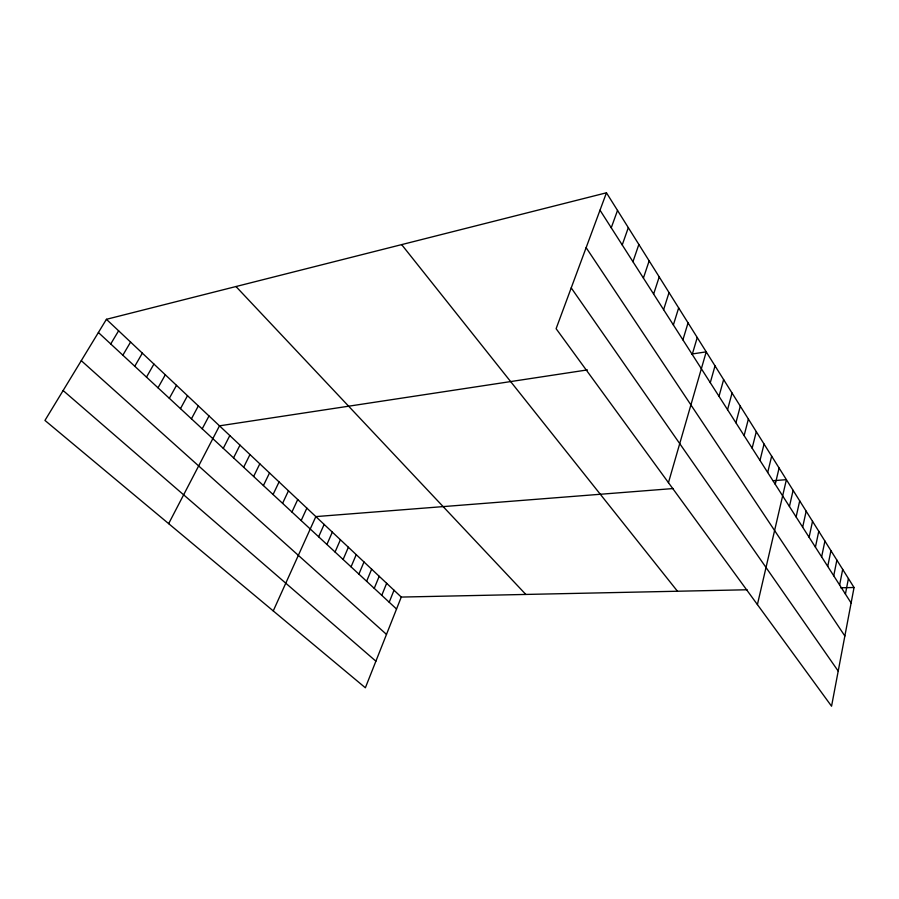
<?xml version="1.0" encoding="UTF-8"?>
<svg xmlns="http://www.w3.org/2000/svg" width="899" height="899" viewBox="0 0 899 899"><rect width="100%" height="100%" fill="white"/><g stroke="black" fill="none" stroke-linecap="round" stroke-linejoin="round"><path stroke-width="1.35" d="M606.454 192.791L854.05 587.508L831.553 706.209L556.11 328.686L606.454 192.791L106.419 319.314L44.95 420.429L365.365 687.78L401.269 597.071L747.091 589.766M845.42 594.07L848.42 578.529M839.621 585.002L842.689 569.404M833.733 575.787L836.868 560.111M827.732 566.404L830.934 550.66M821.63 556.852L824.911 541.052M815.415 547.143L818.775 531.275M809.1 537.254L812.527 521.319M802.661 527.185L806.167 511.183M796.109 516.936L799.705 500.867M789.434 506.497L793.109 490.36M757.408 604.577L786.4 479.661L773.14 480.707M775.241 484.291L779.096 468.019M767.701 472.492L771.657 456.153M759.992 460.445L764.049 444.039M752.137 448.151L756.295 431.677M744.114 435.599L748.384 419.058M735.921 422.788L740.304 406.179M727.561 409.697L732.056 393.02M719.009 396.335L723.628 379.592M710.277 382.682L715.02 365.871M668.451 482.673L706.232 351.846L691.781 354.037M692.23 354.453L697.242 337.518M682.903 339.867L688.05 322.865M673.373 324.944L678.655 307.896M663.608 309.683L669.047 292.568M653.629 294.063L659.214 276.903M643.403 278.083L649.157 260.867M632.952 261.71L638.863 244.449M622.232 244.955L628.311 227.638M611.253 227.784L617.523 210.433M389.211 602.229L394.009 590.227M381.772 595.329L386.649 583.305M374.242 588.351L379.198 576.281M366.623 581.271L371.647 569.168M358.892 574.113L363.994 561.954M351.059 566.842L356.229 554.649M343.115 559.481L348.374 547.244M335.069 552.008L340.406 539.737M326.91 544.446L332.327 532.129M318.639 536.77L324.146 524.42M273.251 610.927L315.841 516.599L673.284 488.539M301.165 520.566L306.851 508.137M291.939 512.014L297.726 499.541M282.578 503.339L288.467 490.809M273.071 494.517L279.061 481.954M263.418 485.561L269.52 472.964M253.619 476.47L259.822 463.828M243.663 467.244L249.978 454.546M233.549 457.861L239.977 445.129M223.278 448.331L229.818 435.554M168.652 523.656L219.491 425.834L587.407 369.905M202.219 428.812L209.006 415.956M191.442 418.81L198.342 405.91M180.485 408.64L187.509 395.706M169.338 398.313L176.496 385.334M158.01 387.806L165.304 374.793M146.492 377.119L153.92 364.073M134.771 366.253L142.345 353.161M122.86 355.195L130.58 342.07M110.734 343.957L118.601 330.798M840.61 587.789L854.05 587.508M63.121 390.537L375.894 661.181M81.281 360.668L386.491 634.402M98.396 332.518L396.538 609.028M106.419 319.314L401.269 597.071M235.988 286.534L525.825 594.441M401.662 244.618L677.475 591.239M571.225 287.894L838.205 671.081M586.137 247.641L844.858 635.998M600.015 210.197L851.117 602.982"/></g></svg>
